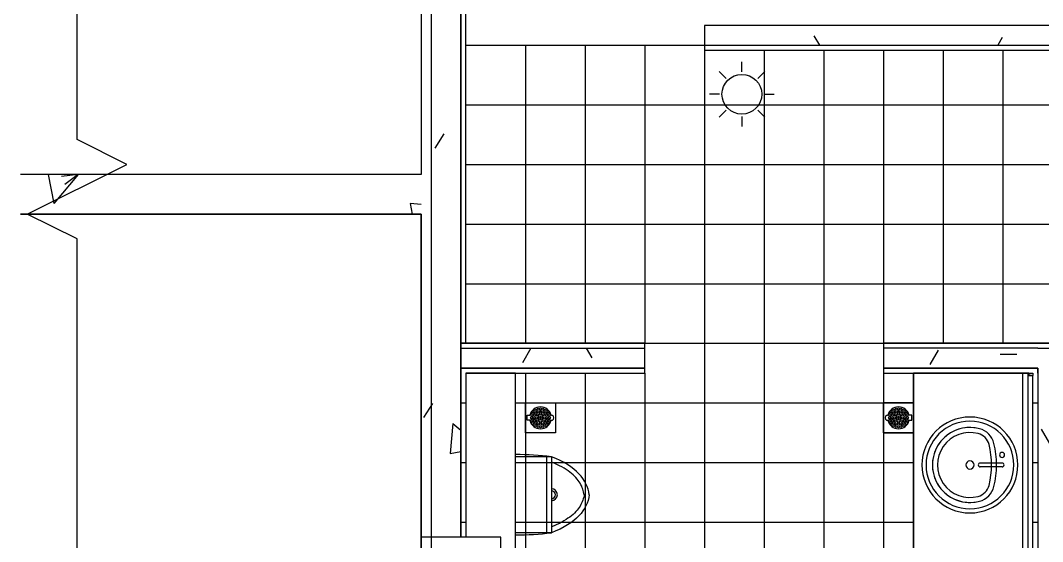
# Model space of a CAD drawing. Header units: millimetres. Extents: x -145636 to 131102, y -135903 to -7470.
# Drawn here: x 18355 to 23494, y -112871 to -110248 of the extents above; entities that cross this region are included whole.
import ezdxf

# ---------------------------------------------------------------- set-up
doc = ezdxf.new("R2010")
doc.units = ezdxf.units.MM
doc.layers.add('M_ARCHI', color=8, linetype='Continuous')

# ---------------------------------------------------------------- blocks, each defined once
blk = doc.blocks.new('RF Archi 21.10.2024')
at = {"layer": 'M_ARCHI', "color": 8}
for p, q in [((-145986, -25375.2), (-145986, -138101)), ((-147766, -127253.5), (-147766, -120202)), ((-145836, -128278.5), (-145836, -125353.5)), ((-145836, -125353.5), (-145836, -128278.5)), ((-145811, -128278.5), (-145811, -125353.5)), ((-146036, -125428.5), (-146036, -127428.5)), ((-142361, -126678.5), (-144611, -126678.5)), ((-144611, -126678.5), (-144611, -126803.5)), ((-145836, -127628.5), (-145836, -126778.5)), ((-145836, -127628.5), (-145836, -126778.5)), ((-145836, -129253.5), (-145836, -126778.5)), ((-145811, -126778.5), (-144611, -126778.5)), ((-145811, -126778.5), (-142236, -126778.5)), ((-145811, -126778.5), (-144611, -126778.5)), ((-144611, -126778.5), (-142361, -126778.5)), ((-144611, -126778.5), (-142298.5, -126778.5)), ((-144611, -126778.5), (-142361, -126778.5)), ((-144611, -126803.5), (-142361, -126803.5)), ((-144423.5, -126912.7), (-144423.5, -126862.7)), ((-144503.1, -126945.6), (-144538.4, -126910.3)), ((-144344, -126945.6), (-144308.6, -126910.3)), ((-144536, -127025.2), (-144586, -127025.2)), ((-144311, -127025.2), (-144261, -127025.2)), ((-144503.1, -127104.7), (-144538.4, -127140.1)), ((-144344, -127104.7), (-144308.6, -127140.1)), ((-144423.5, -127137.7), (-144423.5, -127187.7)), ((-147516, -127378.5), (-147766, -127253.5)), ((-148016, -127628.5), (-147516, -127378.5)), ((-146036, -127428.5), (-148050.6, -127428.5)), ((-148050.6, -127628.5), (-146036, -127628.5)), ((-148050.6, -127628.5), (-146036, -127628.5)), ((-146036, -127628.5), (-148050.6, -127628.5)), ((-147766, -127753.5), (-148016, -127628.5)), ((-146036, -127628.5), (-146036, -135033.9)), ((-146036, -131228.5), (-146036, -127628.5)), ((-147766, -136173.8), (-147766, -127753.5)), ((-145836, -128278.5), (-145811, -128278.5)), ((-144911, -128278.5), (-145836, -128278.5)), ((-145836, -128278.5), (-145836, -128303.5)), ((-145836, -128303.5), (-144911, -128303.5)), ((-145836, -128303.5), (-145836, -128403.5)), ((-144911, -128403.5), (-144911, -128278.5)), ((-142936, -128278.5), (-143711, -128278.5)), ((-143711, -128278.5), (-143711, -128403.5)), ((-142936, -128303.5), (-143711, -128303.5)), ((-142836, -128278.5), (-142936, -128278.5)), ((-142936, -128303.5), (-142836, -128303.5)), ((-145836, -128403.5), (-145836, -129253.5)), ((-145836, -128403.5), (-144911, -128403.5)), ((-144911, -128403.5), (-145836, -128403.5)), ((-145836, -128403.5), (-145836, -128428.5)), ((-144911, -128428.5), (-144911, -128403.5)), ((-143711, -128403.5), (-142936, -128403.5)), ((-142936, -128403.5), (-143711, -128403.5)), ((-143711, -128403.5), (-143711, -128428.5)), ((-142936, -128403.5), (-142936, -133278.5)), ((-142936, -128428.5), (-142936, -128403.5)), ((-145811, -128428.5), (-144911, -128428.5)), ((-145561, -128428.5), (-145811, -128428.5)), ((-145811, -128428.5), (-145811, -129253.5)), ((-145561, -133253.5), (-145561, -128428.5)), ((-143711, -128428.5), (-142961, -128428.5)), ((-143561, -133253.5), (-143561, -128428.5)), ((-143561, -128428.5), (-142961, -128428.5)), ((-142980.1, -128428.5), (-143561, -128428.5)), ((-143561, -128428.5), (-143561, -133253.5)), ((-143011, -133253.5), (-143011, -128428.5)), ((-143011, -128428.5), (-142986, -128428.5)), ((-142986, -128428.5), (-142986, -133253.5)), ((-142986, -128441), (-142986, -133241)), ((-142986, -128441), (-142973.5, -128441)), ((-142980.1, -128441), (-142980.1, -128428.5)), ((-142980.1, -128441), (-142980.1, -128428.5)), ((-142980.1, -128428.5), (-142961, -128428.5)), ((-142980.1, -128428.5), (-142980.1, -128441)), ((-142973.5, -128441), (-142979.8, -128441)), ((-142973.5, -128441), (-142979.8, -128441)), ((-142979.8, -128441), (-142973.5, -128441)), ((-142973.5, -128441), (-142961, -128441)), ((-142967.3, -128441), (-142973.5, -128441)), ((-142973.5, -128441), (-142967.3, -128441)), ((-142967.3, -128441), (-142973.5, -128441)), ((-142961, -128428.5), (-142961, -128441)), ((-142961, -128428.5), (-142961, -128441)), ((-142961, -133241), (-142961, -128441)), ((-145511, -128578.5), (-145361, -128578.5)), ((-145511, -128728.5), (-145511, -128578.5)), ((-145511, -128578.5), (-145361, -128578.5)), ((-145511, -128728.5), (-145511, -128578.5)), ((-145361, -128578.5), (-145361, -128728.5)), ((-145361, -128578.5), (-145361, -128728.5)), ((-143711, -128578.5), (-143561, -128578.5)), ((-143711, -128728.5), (-143711, -128578.5)), ((-143561, -128578.5), (-143711, -128578.5)), ((-143711, -128578.5), (-143711, -128728.5)), ((-143561, -128578.5), (-143561, -128728.5)), ((-143561, -128728.5), (-143561, -128578.5)), ((-145503.5, -128641), (-145489.6, -128641)), ((-145503.5, -128666), (-145503.5, -128641)), ((-145489.6, -128666), (-145503.5, -128666)), ((-143568.5, -128641), (-143582.4, -128641)), ((-143582.4, -128666), (-143568.5, -128666)), ((-143568.5, -128666), (-143568.5, -128641)), ((-145361, -128728.5), (-145511, -128728.5)), ((-145361, -128728.5), (-145511, -128728.5)), ((-143561, -128728.5), (-143711, -128728.5)), ((-143711, -128728.5), (-143561, -128728.5)), ((-145381, -128849.2), (-145561, -128849.2)), ((-145406, -128849.2), (-145406, -129232.7)), ((-145381, -128849.2), (-145381, -129232.7)), ((-143115, -128881.4), (-143225.8, -128881.4)), ((-143115, -128900.5), (-143225.8, -128900.5)), ((-145381, -129232.7), (-145561, -129232.7)), ((-145636, -129253.5), (-146036, -129253.5)), ((-146036, -129253.5), (-146036, -129953.5)), ((-145636, -129953.5), (-145636, -129253.5))]:
    blk.add_line(p, q, dxfattribs=at)
at = {"layer": 'M_ARCHI', "color": 8, "linetype": 'Continuous'}
for p, q in [((-144032.3, -126778.5), (-144059.7, -126731)), ((-143114, -126739.2), (-143136.7, -126778.5)), ((-145511, -126778.5), (-145511, -128278.5)), ((-145211, -126778.5), (-145211, -128278.5)), ((-144911, -126778.5), (-144911, -128278.5)), ((-144611, -126778.5), (-144611, -135778.5)), ((-144311, -126803.5), (-144311, -135778.5)), ((-144011, -126803.5), (-144011, -135778.5)), ((-143711, -126803.5), (-143711, -135778.5)), ((-143411, -126803.5), (-143411, -128278.5)), ((-143111, -126803.5), (-143111, -128278.5)), ((-145811, -127078.5), (-139578.2, -127078.5)), ((-145921.4, -127225.2), (-145966.5, -127295.9)), ((-145811, -127378.5), (-139624.1, -127378.5)), ((-147910.4, -127428.5), (-147883.5, -127574.4)), ((-147761, -127428.5), (-147883.5, -127574.4)), ((-147761, -127428.5), (-147844.1, -127439.4)), ((-147761, -127428.5), (-147827.5, -127479.5)), ((-146036, -127579.4), (-146091, -127574.6)), ((-146091, -127574.6), (-146081, -127628.5)), ((-145811, -127678.5), (-140563.6, -127678.5)), ((-145811, -127978.5), (-139579.4, -127978.5)), ((-145811, -128278.5), (-139624.1, -128278.5)), ((-145483.9, -128303.9), (-145525.8, -128376.5)), ((-145176.6, -128352.5), (-145204.9, -128303.5)), ((-143436.1, -128313), (-143478, -128385.6)), ((-145836, -128333.1), (-145834.8, -128333.1)), ((-143124.6, -128333.1), (-143040.8, -128333.1)), ((-145811, -128428.5), (-145811, -129253.5)), ((-145511, -128428.5), (-145511, -129436.8)), ((-145211, -128428.5), (-145211, -133278.5)), ((-144911, -128428.5), (-144911, -133278.5)), ((-145978.7, -128581.1), (-146023.8, -128651.8)), ((-145836, -128578.5), (-145811, -128578.5)), ((-145561, -128578.5), (-143561, -128578.5)), ((-142961, -128578.5), (-142936, -128578.5)), ((-145876.6, -128681.6), (-145889.9, -128833.5)), ((-145876.6, -128681.6), (-145836, -128715.7)), ((-142874.8, -128783.3), (-142916.7, -128710.7)), ((-145889.9, -128833.5), (-145836, -128823.5)), ((-145836, -128878.5), (-145811, -128878.5)), ((-145561, -128878.5), (-143561, -128878.5)), ((-142961, -128878.5), (-142936, -128878.5)), ((-145836, -129178.5), (-145811, -129178.5)), ((-145561, -129178.5), (-143561, -129178.5)), ((-142961, -129178.5), (-142936, -129178.5))]:
    blk.add_line(p, q, dxfattribs=at)
at = {"layer": 'M_ARCHI', "color": 8}
for centre, radius in [((-144423.5, -127025.2), 100), ((-145474.8, -128630.7), 5), ((-145467.8, -128621.7), 5), ((-145459, -128630.5), 5), ((-145458.7, -128614.6), 5), ((-145448.4, -128623.4), 5), ((-145447.3, -128609.9), 5), ((-145436, -128608.5), 5), ((-145436, -128621), 5), ((-145424.6, -128609.9), 5), ((-145423.6, -128623.4), 5), ((-145413.2, -128614.7), 5), ((-145413, -128630.5), 5), ((-145404.2, -128621.7), 5), ((-145397.2, -128630.7), 5), ((-143674.8, -128630.7), 5), ((-143667.8, -128621.7), 5), ((-143659, -128630.5), 5), ((-143658.8, -128614.7), 5), ((-143648.4, -128623.4), 5), ((-143647.4, -128609.9), 5), ((-143636, -128608.5), 5), ((-143636, -128621), 5), ((-143624.7, -128609.9), 5), ((-143623.6, -128623.4), 5), ((-143613.3, -128614.6), 5), ((-143613, -128630.5), 5), ((-143604.2, -128621.7), 5), ((-143597.2, -128630.7), 5), ((-145481, -128653.5), 5), ((-145479.6, -128664.8), 5), ((-145479.5, -128642.1), 5), ((-145474.8, -128676.2), 5), ((-145468.5, -128653.5), 5), ((-145466, -128641), 5), ((-145466, -128665.9), 5), ((-145459, -128676.5), 5), ((-145456, -128653.5), 5), ((-145450.1, -128639.3), 5), ((-145450.1, -128667.6), 5), ((-145441.3, -128648.2), 5), ((-145441.3, -128658.8), 5), ((-145436, -128633.5), 5), ((-145436, -128673.5), 5), ((-145430.7, -128648.2), 5), ((-145430.7, -128658.8), 5), ((-145421.9, -128639.3), 5), ((-145421.9, -128667.6), 5), ((-145416, -128653.5), 5), ((-145413, -128676.5), 5), ((-145406, -128641), 5), ((-145406, -128665.9), 5), ((-145403.5, -128653.5), 5), ((-145397.2, -128676.3), 5), ((-145392.5, -128642.1), 5), ((-145392.5, -128664.9), 5), ((-145391, -128653.5), 5), ((-143681, -128653.5), 5), ((-143679.6, -128642.1), 5), ((-143679.5, -128664.9), 5), ((-143674.8, -128676.3), 5), ((-143668.5, -128653.5), 5), ((-143666, -128641), 5), ((-143666, -128665.9), 5), ((-143659, -128676.5), 5), ((-143656, -128653.5), 5), ((-143650.1, -128639.3), 5), ((-143650.1, -128667.6), 5), ((-143641.3, -128648.2), 5), ((-143641.3, -128658.8), 5), ((-143636, -128633.5), 5), ((-143636, -128673.5), 5), ((-143630.7, -128648.2), 5), ((-143630.7, -128658.8), 5), ((-143621.9, -128639.3), 5), ((-143621.9, -128667.6), 5), ((-143616, -128653.5), 5), ((-143613, -128676.5), 5), ((-143606, -128641), 5), ((-143606, -128665.9), 5), ((-143603.5, -128653.5), 5), ((-143597.2, -128676.2), 5), ((-143592.5, -128642.1), 5), ((-143592.5, -128664.8), 5), ((-143591, -128653.5), 5), ((-145467.8, -128685.3), 5), ((-145458.8, -128692.3), 5), ((-145448.4, -128683.5), 5), ((-145447.4, -128697), 5), ((-145436, -128686), 5), ((-145436, -128698.5), 5), ((-145424.7, -128697), 5), ((-145423.6, -128683.5), 5), ((-145413.3, -128692.3), 5), ((-145404.2, -128685.3), 5), ((-143667.8, -128685.3), 5), ((-143658.7, -128692.3), 5), ((-143648.4, -128683.5), 5), ((-143647.3, -128697), 5), ((-143636, -128686), 5), ((-143636, -128698.5), 5), ((-143624.6, -128697), 5), ((-143623.6, -128683.5), 5), ((-143613.2, -128692.3), 5), ((-143604.2, -128685.3), 5)]:
    blk.add_circle(centre, radius, dxfattribs=at)
for centre, radius, start, end in [((-145436, -128653.5), 55, 13.05, 166.8634), ((-143636, -128653.5), 55, 13.1366, 166.95), ((-145436, -128653.5), 55, 193.1366, 346.95), ((-145381, -128653.5), 12.5, 263.475, 96.525), ((-143691, -128653.5), 12.5, 83.475, 276.525), ((-143636, -128653.5), 55, 193.05, 346.8634), ((-143276.9, -128891), 241.3, 90, 270), ((-143276.9, -128891), 241.3, 0, 180), ((-143276.9, -128891), 220.6, 0, 180), ((-143276.9, -128891), 241.3, 270, 90), ((-143276.9, -128891), 188.7, 75.2115, 284.7885), ((-143276.9, -128891), 188.7, 75.2115, 180), ((-143276.9, -128891), 163.3, 75.2115, 284.7885), ((-143254.7, -128806.7), 101.6, 13.8965, 75.2115), ((-143254.7, -128806.7), 101.6, 13.8965, 75.2115), ((-143254.7, -128806.7), 76.2, 13.8965, 75.2115), ((-143595.1, -128891), 426.9, 346.1035, 13.8965), ((-143595.1, -128891), 452.3, 346.1035, 13.8965), ((-143595.1, -128891), 452.3, 0, 13.8965), ((-143115, -128840.2), 12.7, 90, 270), ((-143115, -128840.2), 12.7, 270, 90), ((-145581.6, -130716.1), 1877.6, 83.8664, 89.3704), ((-143276.9, -128891), 20.6, 90, 270), ((-143276.9, -128891), 20.6, 270, 90), ((-143225.8, -128891), 9.52, 90, 270), ((-143115, -128891), 9.52, 270, 90), ((-143276.9, -128891), 241.3, 180, 0), ((-143276.9, -128891), 220.6, 180, 0), ((-143276.9, -128891), 188.7, 180, 284.7885), ((-143595.1, -128891), 452.3, 346.1035, 0), ((-145381, -129041), 30, 270, 90), ((-145381, -129041), 20, 270, 90), ((-143254.7, -128975.2), 76.2, 284.7885, 346.1035), ((-143254.7, -128975.2), 101.6, 284.7885, 346.1035), ((-143254.7, -128975.2), 101.6, 284.7885, 346.1035), ((-145581.6, -127365.8), 1877.6, 270.6296, 276.1336)]:
    blk.add_arc(centre, radius, start, end, dxfattribs=at)
for points in [[(-145191, -129041), (-145201.5, -128964), (-145254.9, -128899), (-145381, -128849.2)], [(-145191, -129041), (-145201.5, -129117.9), (-145254.9, -129182.9), (-145381, -129232.7)]]:
    blk.add_open_spline(points, degree=3, dxfattribs=at)
for points, knots in [([(-145216.3, -129041), (-145217.6, -129031.3), (-145222.2, -129011.5), (-145235.1, -128983), (-145256.2, -128954.7), (-145296.5, -128918), (-145342.3, -128892.2), (-145381, -128876.2)], [0.0054531, 0.0054531, 0.0054531, 0.0054531, 0.0545115, 0.109023, 0.1635345, 0.218046, 0.327069, 0.327069, 0.327069, 0.327069]), ([(-145215.8, -129037.6), (-145217.2, -129048.4), (-145221.9, -129069), (-145235.4, -129098.1), (-145256.6, -129126.1), (-145296.8, -129162.1), (-145342.5, -129187.3), (-145381, -129202.8)], [0, 0, 0, 0, 0.0545115, 0.109023, 0.1635345, 0.218046, 0.327069, 0.327069, 0.327069, 0.327069])]:
    blk.add_open_spline(points, degree=3, knots=knots, dxfattribs=at)

msp = doc.modelspace()

# ---------------------------------------------------------------- block references
at = {"layer": 'M_ARCHI', "color": 8, "linetype": 'Continuous'}
msp.add_blockref('RF Archi 21.10.2024', (166405.7, 16405.4), dxfattribs=at)

doc.saveas('drawing.dxf')
